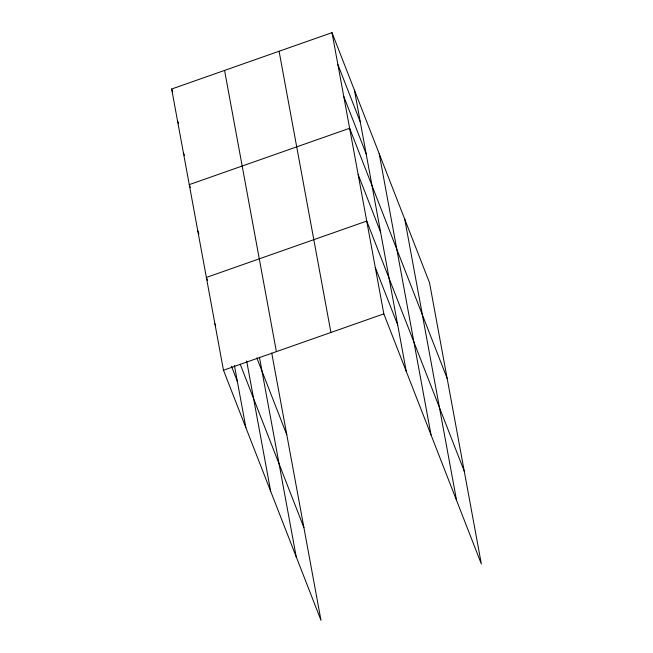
<?xml version="1.0" encoding="UTF-8"?>
<svg xmlns="http://www.w3.org/2000/svg" width="653" height="653" viewBox="0 0 653 653"><rect width="100%" height="100%" fill="white"/><g stroke="black" fill="none" stroke-linecap="round" stroke-linejoin="round"><path stroke-width="0.98" d="M271.738 353.077L320.99 620.35L223.473 370.235L171.649 89.02L332.01 32.65L429.527 282.765L481.351 563.98L383.833 313.864L332.01 32.65M223.473 370.235L383.833 313.864M337.879 64.525L360.301 122.013M343.756 96.391L366.17 153.888M447.142 378.381L349.633 128.266L189.272 184.628L190.374 187.46M358.179 174.661L380.593 232.158M464.25 471.18L366.733 221.065L206.372 277.435L207.474 280.259M375.279 267.461L397.701 324.957M171.649 89.02L172.751 91.844M177.526 120.887L178.628 123.719M183.395 152.761L184.497 155.585M256.825 357.893L286.789 434.751M197.818 231.031L198.928 233.856M240.255 364.341L303.89 527.551M214.927 323.831L215.661 325.716M231.464 366.243L237.341 381.328M404.746 219.204L456.569 500.418M379.205 153.708L431.029 434.922M354.424 90.147L406.248 371.361M279.092 51.252L330.916 332.467M224.567 70.418L276.39 351.632M259.437 357.24L296.209 556.789M246.663 360.978L270.677 491.293M234.427 365.533L245.887 427.731"/></g></svg>
